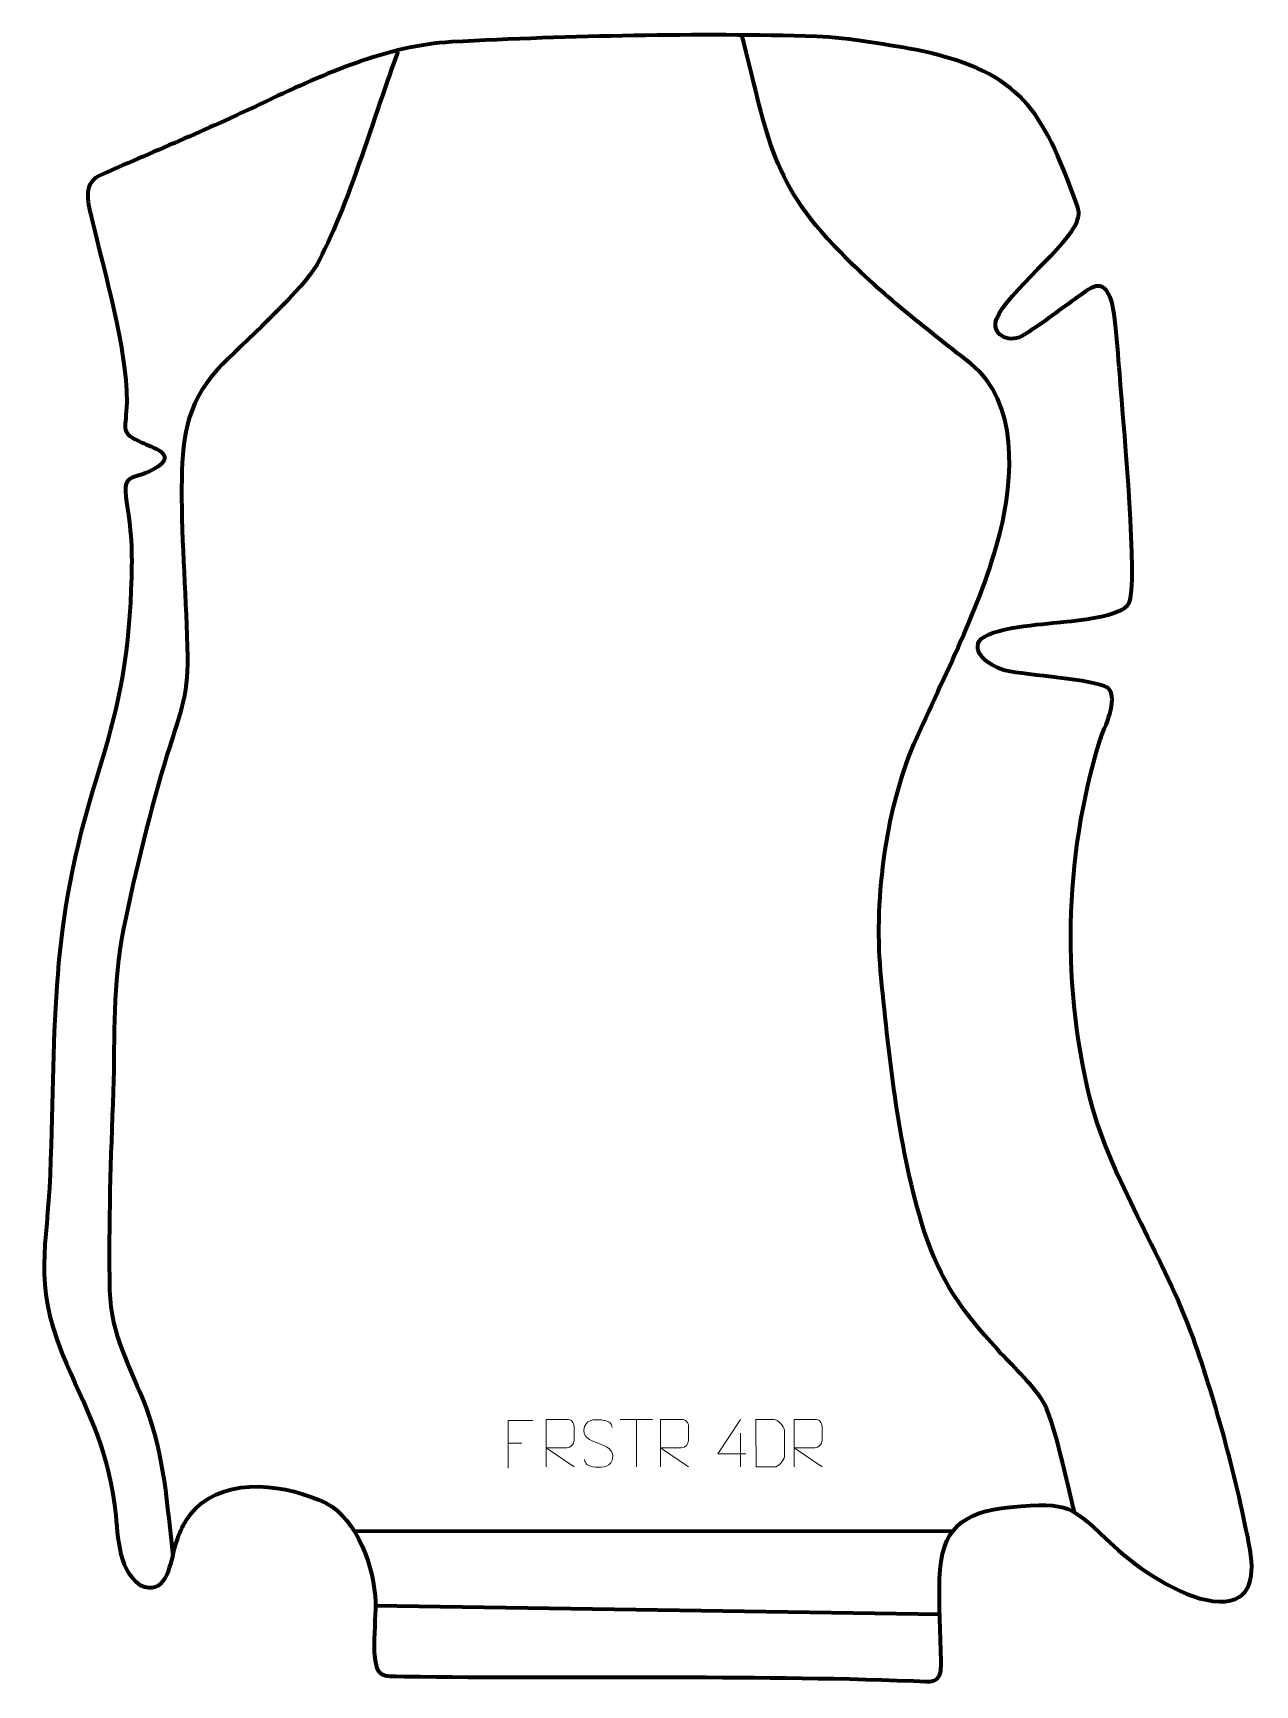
# Model space of a CAD drawing. Header units: millimetres. Extents: x -590 to 50, y -48 to 819.
import ezdxf

# ---------------------------------------------------------------- set-up
doc = ezdxf.new("R2010")
doc.units = ezdxf.units.MM
doc.header["$MEASUREMENT"] = 0
doc.layers.add('layer 2', color=7, linetype='Continuous')
doc.layers.add('layer 3', color=7, linetype='Continuous')

msp = doc.modelspace()

# ---------------------------------------------------------------- linework, layer by layer
at = {"layer": 'layer 2', "color": 140, "lineweight": 158}
for points, knots in [([(-44.514, 42.9126), (-47.6585, 55.7887), (-55.4899, 92.6642), (-61.5706, 102.0265), (-61.5706, 102.0265), (-66.9612, 110.3262), (-77.7541, 120.504), (-84.743, 128.0482), (-84.743, 128.0482), (-103.7382, 149.2251), (-114.7063, 163.6131), (-123.4436, 190.9586), (-123.4436, 190.9586), (-136.5042, 232.3651), (-141.4444, 280.186), (-145.8187, 323.1926), (-145.8187, 323.1926), (-149.7269, 361.9309), (-143.9198, 409.4613), (-128.6829, 445.6911), (-128.6829, 445.6911), (-112.2305, 483.5641), (-94.3585, 515.4575), (-83.5686, 556.2512), (-83.5686, 556.2512), (-76.4204, 585.3212), (-73.7132, 625.3125), (-98.7332, 645.2108), (-98.7332, 645.2108), (-125.0152, 666.1112), (-143.2865, 679.5593), (-167.202, 703.7374), (-167.202, 703.7374), (-205.4385, 742.1354), (-205.7331, 768.5546), (-218.8968, 817.6462)], [0, 0, 0, 0, 0.1, 0.1, 0.1, 0.1, 0.2, 0.2, 0.2, 0.2, 0.3, 0.3, 0.3, 0.3, 0.4, 0.4, 0.4, 0.4, 0.5, 0.5, 0.5, 0.5, 0.6, 0.6, 0.6, 0.6, 0.7, 0.7, 0.7, 0.7, 0.8, 0.8, 0.8, 0.8, 1, 1, 1, 1]), ([(-399.2759, 808.9216), (-410.0693, 779.9711), (-428.0342, 718.9614), (-443.1683, 694.8691), (-443.1683, 694.8691), (-452.3079, 680.861), (-480.3185, 656.4944), (-493.7157, 642.2257), (-493.7157, 642.2257), (-510.6309, 624.0476), (-512.3157, 604.0646), (-512.5329, 580.4014), (-512.5329, 580.4014), (-512.7413, 551.0794), (-510.0182, 521.0264), (-509.4381, 491.4887), (-509.4381, 491.4887), (-509.0763, 470.8613), (-514.2117, 459.697), (-520.0326, 440.5324), (-520.0326, 440.5324), (-529.0753, 410.7604), (-536.8057, 379.5074), (-542.9459, 349.0344), (-542.9459, 349.0344), (-549.0186, 318.7227), (-547.3728, 293.9382), (-548.4469, 263.6562), (-548.4469, 263.6562), (-549.6828, 228.8129), (-550.9752, 194.1193), (-550.306, 159.2407), (-550.306, 159.2407), (-549.6608, 135.3136), (-539.3629, 119.4041), (-531.197, 97.706), (-531.197, 97.706), (-521.5844, 72.1639), (-520.3312, 46.8081), (-517.1254, 20.1393)], [0, 0, 0, 0, 0.09090909, 0.09090909, 0.09090909, 0.09090909, 0.18181818, 0.18181818, 0.18181818, 0.18181818, 0.27272727, 0.27272727, 0.27272727, 0.27272727, 0.36363636, 0.36363636, 0.36363636, 0.36363636, 0.45454545, 0.45454545, 0.45454545, 0.45454545, 0.54545455, 0.54545455, 0.54545455, 0.54545455, 0.63636364, 0.63636364, 0.63636364, 0.63636364, 0.72727273, 0.72727273, 0.72727273, 0.72727273, 0.81818182, 0.81818182, 0.81818182, 0.81818182, 1, 1, 1, 1])]:
    msp.add_open_spline(points, degree=3, knots=knots, dxfattribs=at)
for points in [[(-422.0726, 33.0767), (-422.0726, 33.0767), (-108.2469, 33.1205), (-108.2469, 33.1205)], [(-410.9013, -5.9904), (-410.9013, -5.9904), (-115.1492, -10.4897), (-115.1492, -10.4897)]]:
    msp.add_open_spline(points, degree=3, dxfattribs=at)
at = {"layer": 'layer 3', "color": 242, "lineweight": 158}
msp.add_open_spline([(-467.9444, 783.0371), (-437.5108, 797.3369), (-404.932, 812.09), (-370.9469, 814.0468), (-370.9469, 814.0468), (-308.5611, 817.3137), (-242.178, 818.7136), (-179.7815, 816.9436), (-179.7815, 816.9436), (-162.4964, 816.09), (-141.3534, 812.4265), (-124.1832, 809.236), (-124.1832, 809.236), (-72.3785, 797.7238), (-61.4515, 777.8836), (-43.8946, 730.6329), (-43.8946, 730.6329), (-41.234, 723.4725), (-42.2887, 723.061), (-43.2253, 719.7802), (-43.2253, 719.7802), (-47.4882, 707.7801), (-79.8891, 682.1973), (-85.2882, 669.0893), (-85.2882, 669.0893), (-88.256, 660.6624), (-79.7271, 655.9287), (-72.0393, 659.7384), (-72.0393, 659.7384), (-63.2671, 665.1101), (-52.8922, 672.9792), (-44.3904, 679.0776), (-44.3904, 679.0776), (-36.2905, 684.8877), (-29.475, 691.8613), (-24.9985, 677.7353), (-24.9985, 677.7353), (-22.8096, 670.8282), (-20.7351, 638.4432), (-20.0624, 630.2221), (-20.0624, 630.2221), (-18.7457, 614.1494), (-11.0709, 529.1326), (-15.8087, 519.8098), (-15.8087, 519.8098), (-19.4997, 512.5467), (-44.397, 510.5639), (-51.8387, 509.7156), (-51.8387, 509.7156), (-60.3206, 508.7488), (-89.5186, 507.0302), (-94.406, 499.8061), (-94.406, 499.8061), (-98.3226, 492.7072), (-87.0199, 485.8439), (-80.9248, 484.4384), (-80.9248, 484.4384), (-68.6634, 481.6107), (-35.3142, 479.902), (-26.8427, 475.3754), (-26.8427, 475.3754), (-21.1852, 468.743), (-28.7554, 454.8763), (-31.2082, 447.7032), (-31.2082, 447.7032), (-50.1272, 385.6626), (-51.6137, 317.1822), (-34.8593, 254.4665), (-34.8593, 254.4665), (-22.5324, 212.6267), (2.5969, 175.8933), (17.6538, 134.5079), (17.6538, 134.5079), (29.9623, 99.7072), (40.7259, 59.444), (47.618, 23.171), (47.618, 23.171), (50.0948, 7.4763), (47.5421, -6.0922), (27.9868, -3.6077), (27.9868, -3.6077), (10.5436, -1.3915), (-11.3195, 13.5938), (-24.1335, 25.2612), (-24.1335, 25.2612), (-46.7599, 46.5993), (-46.2723, 48.4055), (-78.1497, 45.6051), (-78.1497, 45.6051), (-103.5875, 43.1231), (-114.3295, 34.309), (-115.2238, 8.1662), (-115.2238, 8.1662), (-115.6159, -7.3056), (-114.6139, -21.4098), (-114.3929, -36.6275), (-114.3929, -36.6275), (-114.2329, -47.6405), (-119.364, -45.8996), (-128.8986, -45.5115), (-128.8986, -45.5115), (-217.7988, -42.1745), (-306.9877, -44.5175), (-395.8995, -43.1322), (-395.8995, -43.1322), (-407.9654, -42.958), (-410.6445, -43.9406), (-411.5589, -30.4165), (-411.5589, -30.4165), (-411.8828, -21.0055), (-410.849, -13.0649), (-410.8965, -4.1645), (-410.8965, -4.1645), (-411.5738, 13.2004), (-420.1949, 39.4549), (-436.8226, 47.6459), (-436.8226, 47.6459), (-456.6049, 57.3909), (-488.3615, 62.2491), (-505.4233, 44.6052), (-505.4233, 44.6052), (-511.321, 38.5062), (-514.2811, 31.4751), (-516.3725, 23.374), (-516.3725, 23.374), (-518.4815, 14.5723), (-521.1059, -1.4661), (-534.235, 4.7622), (-534.235, 4.7622), (-546.8528, 13.5596), (-545.8265, 32.6138), (-547.6784, 46.7682), (-547.6784, 46.7682), (-552.1545, 79.0971), (-562.7323, 96.9607), (-575.2397, 126.0969), (-575.2397, 126.0969), (-590.4162, 164.8843), (-582.9775, 180.9301), (-581.4902, 220.2285), (-581.4902, 220.2285), (-578.3739, 302.5715), (-582.1626, 348.4208), (-557.0083, 428.4748), (-557.0083, 428.4748), (-545.9483, 463.6734), (-540.456, 489.431), (-539.0856, 526.7152), (-539.0856, 526.7152), (-538.3377, 544.9556), (-538.5411, 554.5748), (-541.4157, 572.7065), (-541.4157, 572.7065), (-544.2057, 590.3048), (-536.8962, 582.869), (-524.8233, 591.4177), (-524.8233, 591.4177), (-515.6469, 597.9154), (-527.5544, 601.3854), (-533.5386, 604.0432), (-533.5386, 604.0432), (-544.8608, 609.072), (-541.9603, 610.422), (-541.4136, 622.5308), (-541.4136, 622.5308), (-541.4136, 622.5308), (-541.2961, 625.1318), (-541.2961, 625.1318), (-541.2961, 625.1318), (-541.3993, 654.9997), (-552.9604, 692.3395), (-559.7982, 721.8009), (-559.7982, 721.8009), (-561.9582, 731.1731), (-564.547, 740.1063), (-554.3682, 744.569), (-554.3682, 744.569), (-524.9784, 757.4542), (-497.3318, 768.9724), (-467.9444, 783.0371)], degree=3, knots=[0, 0, 0, 0, 0.02173913, 0.02173913, 0.02173913, 0.02173913, 0.04347826, 0.04347826, 0.04347826, 0.04347826, 0.06521739, 0.06521739, 0.06521739, 0.06521739, 0.08695652, 0.08695652, 0.08695652, 0.08695652, 0.10869565, 0.10869565, 0.10869565, 0.10869565, 0.13043478, 0.13043478, 0.13043478, 0.13043478, 0.15217391, 0.15217391, 0.15217391, 0.15217391, 0.17391304, 0.17391304, 0.17391304, 0.17391304, 0.19565217, 0.19565217, 0.19565217, 0.19565217, 0.2173913, 0.2173913, 0.2173913, 0.2173913, 0.23913043, 0.23913043, 0.23913043, 0.23913043, 0.26086957, 0.26086957, 0.26086957, 0.26086957, 0.2826087, 0.2826087, 0.2826087, 0.2826087, 0.30434783, 0.30434783, 0.30434783, 0.30434783, 0.32608696, 0.32608696, 0.32608696, 0.32608696, 0.34782609, 0.34782609, 0.34782609, 0.34782609, 0.36956522, 0.36956522, 0.36956522, 0.36956522, 0.39130435, 0.39130435, 0.39130435, 0.39130435, 0.41304348, 0.41304348, 0.41304348, 0.41304348, 0.43478261, 0.43478261, 0.43478261, 0.43478261, 0.45652174, 0.45652174, 0.45652174, 0.45652174, 0.47826087, 0.47826087, 0.47826087, 0.47826087, 0.5, 0.5, 0.5, 0.5, 0.52173913, 0.52173913, 0.52173913, 0.52173913, 0.54347826, 0.54347826, 0.54347826, 0.54347826, 0.56521739, 0.56521739, 0.56521739, 0.56521739, 0.58695652, 0.58695652, 0.58695652, 0.58695652, 0.60869565, 0.60869565, 0.60869565, 0.60869565, 0.63043478, 0.63043478, 0.63043478, 0.63043478, 0.65217391, 0.65217391, 0.65217391, 0.65217391, 0.67391304, 0.67391304, 0.67391304, 0.67391304, 0.69565217, 0.69565217, 0.69565217, 0.69565217, 0.7173913, 0.7173913, 0.7173913, 0.7173913, 0.73913043, 0.73913043, 0.73913043, 0.73913043, 0.76086957, 0.76086957, 0.76086957, 0.76086957, 0.7826087, 0.7826087, 0.7826087, 0.7826087, 0.80434783, 0.80434783, 0.80434783, 0.80434783, 0.82608696, 0.82608696, 0.82608696, 0.82608696, 0.84782609, 0.84782609, 0.84782609, 0.84782609, 0.86956522, 0.86956522, 0.86956522, 0.86956522, 0.89130435, 0.89130435, 0.89130435, 0.89130435, 0.91304348, 0.91304348, 0.91304348, 0.91304348, 0.93478261, 0.93478261, 0.93478261, 0.93478261, 0.95652174, 0.95652174, 0.95652174, 0.95652174, 1, 1, 1, 1], dxfattribs=at)
at = {"layer": 'layer 3', "color": 250, "lineweight": 9}
for points, knots in [([(-328.4196, 91.0606), (-328.4196, 91.0606), (-341.2936, 91.0606), (-341.2936, 91.0606), (-341.2936, 91.0606), (-341.2936, 91.0606), (-341.2936, 66.107), (-341.2936, 66.107)], [0, 0, 0, 0, 0.33333333, 0.33333333, 0.33333333, 0.33333333, 1, 1, 1, 1]), ([(-321.4575, 66.7042), (-321.4575, 66.7042), (-321.4575, 91.6577), (-321.4575, 91.6577), (-321.4575, 91.6577), (-317.8627, 91.6577), (-314.2672, 91.6577), (-310.672, 91.6577), (-310.672, 91.6577), (-308.3467, 91.62), (-306.7894, 90.13), (-306.7935, 87.7636), (-306.7935, 87.7636), (-306.7939, 85.7281), (-306.7939, 82.6687), (-306.7935, 80.6327), (-306.7935, 80.6327), (-306.8, 78.7572), (-308.6123, 76.8154), (-310.6218, 76.7963), (-310.6218, 76.7963), (-310.6218, 76.7963), (-321.4575, 76.7963), (-321.4575, 76.7963), (-321.4575, 76.7963), (-321.4575, 76.7963), (-306.8028, 66.7042), (-306.8028, 66.7042)], [0, 0, 0, 0, 0.125, 0.125, 0.125, 0.125, 0.25, 0.25, 0.25, 0.25, 0.375, 0.375, 0.375, 0.375, 0.5, 0.5, 0.5, 0.5, 0.625, 0.625, 0.625, 0.625, 0.75, 0.75, 0.75, 0.75, 1, 1, 1, 1]), ([(-294.1254, 79.1809), (-298.3737, 80.6513), (-303.2818, 82.4471), (-301.2767, 87.9674), (-301.2767, 87.9674), (-299.7732, 92.1073), (-294.5596, 91.7188), (-290.956, 91.1177), (-290.956, 91.1177), (-288.0954, 90.6405), (-287.2307, 89.4273), (-286.9201, 87.3432)], [0, 0, 0, 0, 0.25, 0.25, 0.25, 0.25, 0.5, 0.5, 0.5, 0.5, 1, 1, 1, 1]), ([(-261.4575, 66.7041), (-261.4575, 66.7041), (-261.4575, 91.6576), (-261.4575, 91.6576), (-261.4575, 91.6576), (-257.8627, 91.6576), (-254.2672, 91.6576), (-250.672, 91.6576), (-250.672, 91.6576), (-248.3467, 91.6199), (-246.7894, 90.1299), (-246.7935, 87.7635), (-246.7935, 87.7635), (-246.7939, 85.728), (-246.7939, 82.6686), (-246.7935, 80.6326), (-246.7935, 80.6326), (-246.8, 78.7571), (-248.6123, 76.8153), (-250.6218, 76.7962), (-250.6218, 76.7962), (-250.6218, 76.7962), (-261.4575, 76.7962), (-261.4575, 76.7962), (-261.4575, 76.7962), (-261.4575, 76.7962), (-246.8028, 66.7041), (-246.8028, 66.7041)], [0, 0, 0, 0, 0.125, 0.125, 0.125, 0.125, 0.25, 0.25, 0.25, 0.25, 0.375, 0.375, 0.375, 0.375, 0.5, 0.5, 0.5, 0.5, 0.625, 0.625, 0.625, 0.625, 0.75, 0.75, 0.75, 0.75, 1, 1, 1, 1]), ([(-216.7146, 73.5974), (-216.7146, 73.5974), (-231.5363, 73.5974), (-231.5363, 73.5974), (-231.5363, 73.5974), (-231.5363, 73.5974), (-219.6587, 91.6679), (-219.6587, 91.6679)], [0, 0, 0, 0, 0.33333333, 0.33333333, 0.33333333, 0.33333333, 1, 1, 1, 1]), ([(-211.4271, 66.7191), (-209.0953, 66.7195), (-204.1451, 66.6955), (-201.8136, 66.6952), (-201.8136, 66.6952), (-199.8886, 66.5898), (-196.57, 70.1314), (-196.5812, 72.1487), (-196.5812, 72.1487), (-196.5816, 77.9188), (-196.5816, 80.0885), (-196.5812, 85.8578), (-196.5812, 85.8578), (-196.5855, 87.9959), (-199.96, 91.656), (-202.1124, 91.6425), (-202.1124, 91.6425), (-204.4381, 91.6425), (-209.1624, 91.6425), (-211.4885, 91.6425), (-211.4885, 91.6425), (-211.4881, 85.8956), (-211.4268, 72.4664), (-211.4271, 66.7191)], [0, 0, 0, 0, 0.14285714, 0.14285714, 0.14285714, 0.14285714, 0.28571429, 0.28571429, 0.28571429, 0.28571429, 0.42857143, 0.42857143, 0.42857143, 0.42857143, 0.57142857, 0.57142857, 0.57142857, 0.57142857, 0.71428571, 0.71428571, 0.71428571, 0.71428571, 1, 1, 1, 1]), ([(-191.4575, 66.7041), (-191.4575, 66.7041), (-191.4575, 91.6576), (-191.4575, 91.6576), (-191.4575, 91.6576), (-187.8627, 91.6576), (-184.2672, 91.6576), (-180.672, 91.6576), (-180.672, 91.6576), (-178.3467, 91.6199), (-176.7894, 90.1299), (-176.7935, 87.7635), (-176.7935, 87.7635), (-176.7939, 85.728), (-176.7939, 82.6686), (-176.7935, 80.6326), (-176.7935, 80.6326), (-176.8, 78.7571), (-178.6123, 76.8153), (-180.6218, 76.7962), (-180.6218, 76.7962), (-180.6218, 76.7962), (-191.4575, 76.7962), (-191.4575, 76.7962), (-191.4575, 76.7962), (-191.4575, 76.7962), (-176.8028, 66.7041), (-176.8028, 66.7041)], [0, 0, 0, 0, 0.125, 0.125, 0.125, 0.125, 0.25, 0.25, 0.25, 0.25, 0.375, 0.375, 0.375, 0.375, 0.5, 0.5, 0.5, 0.5, 0.625, 0.625, 0.625, 0.625, 0.75, 0.75, 0.75, 0.75, 1, 1, 1, 1]), ([(-294.1254, 79.1808), (-290.1068, 77.5341), (-285.0773, 75.6458), (-286.9113, 70.2855), (-286.9113, 70.2855), (-288.3711, 66.0191), (-293.2819, 66.2758), (-297.008, 66.8305), (-297.008, 66.8305), (-299.758, 67.2403), (-300.9789, 68.4538), (-301.3569, 70.566)], [0, 0, 0, 0, 0.25, 0.25, 0.25, 0.25, 0.5, 0.5, 0.5, 0.5, 1, 1, 1, 1])]:
    msp.add_open_spline(points, degree=3, knots=knots, dxfattribs=at)
for points in [[(-282.619, 91.6341), (-282.619, 91.6341), (-265.6318, 91.6341), (-265.6318, 91.6341)], [(-274.1252, 66.7041), (-274.1252, 66.7041), (-274.1252, 91.6576), (-274.1252, 91.6576)], [(-341.2936, 79.1809), (-341.2936, 79.1809), (-334.1255, 79.1809), (-334.1255, 79.1809)], [(-219.6587, 84.3585), (-219.6587, 84.3585), (-219.6587, 66.6938), (-219.6587, 66.6938)]]:
    msp.add_open_spline(points, degree=3, dxfattribs=at)

doc.saveas('drawing.dxf')
